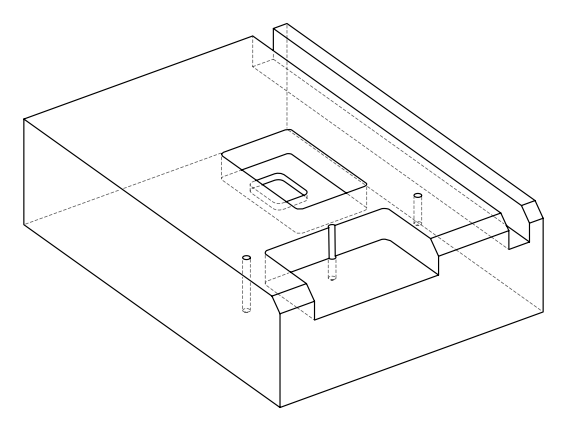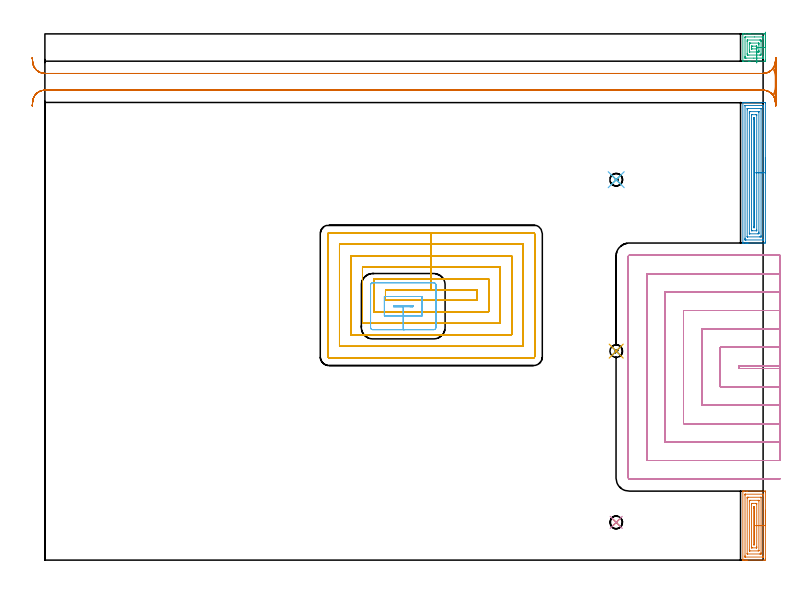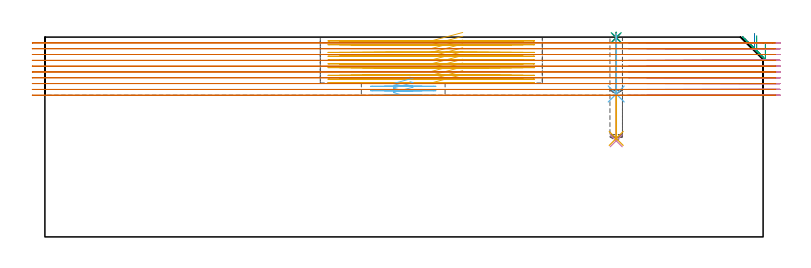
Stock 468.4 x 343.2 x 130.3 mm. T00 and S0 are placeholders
(PLAN: 13 operations, 6 tool changes, 121 min)
(1 SPOT_DRILL | STEP1POCKET | NXT0321_9005460120000 | 0.03 min | 0 mm3)
(2 SPOT_DRILL_1 | STEP1POCKET_1 | NXT0321_9005460120000 | 0.03 min | 0 mm3)
(3 SPOT_DRILL_2 | STEP1POCKET_2 | NXT0321_9005460120000 | 0.03 min | 0 mm3)
(4 DRILL_BLIND_HOLE_INTO_CENTER | STEP1POCKET | UGT0301_199 | 0.28 min | 3448 mm3)
(5 DRILL_BLIND_HOLE_INTO_CENTER_1 | STEP1POCKET_1 | UGT0301_199 | 0.27 min | 3371 mm3)
(6 DRILL_BLIND_HOLE_INTO_CENTER_2 | STEP1POCKET_2 | UGT0301_199 | 0.16 min | 1854 mm3)
(7 AREA_MILL | FG_CHAMFER_SURFACE | UGT0205_001 | 2.36 min | 5632 mm3)
(8 AREA_MILL_1 | FG_CHAMFER_SURFACE_1 | UGT0205_001 | 4.6 min | 11456 mm3)
(9 AREA_MILL_2 | FG_CHAMFER_SURFACE_2 | UGT0205_001 | 1.06 min | 2694 mm3)
(10 MILL_OPEN_POCKET | POCKET_OPEN | NXT0201_012 | Follow Part, ap 4, ae 75% | 46.56 min | 584363 mm3)
(11 MILL_RECTANGULAR_POCKET | POCKET_RECTANGULAR_STRAIGHT | NXT0201_013 | Follow Part, ap 2.5, ae 75% | 42.69 min | 395865 mm3)
(12 MILL_RECTANGULAR_POCKET_1 | POCKET_RECTANGULAR_STRAIGHT_1 | NXT0201_011 | Follow Part, ap 3, ae 75% | 1.85 min | 18206 mm3)
(13 MILL_RECTANGULAR_SLOT | SLOT_RECTANGULAR | NXT0201_012 | Follow Part, ap 4, ae 75% | 21.09 min | 476138 mm3)
(TOOL NXT0321_9005460120000 | NC Spot Drill, 142deg, 12mm, Carbide, Uncoated | D12 PA142 FL30 Z2)
(TOOL UGT0301_199 | Twist Drill 8.2 mm | D8.2 PA118 FL72 Z2)
(TOOL UGT0205_001 | Chamfer Mill 20 x 3 x 45 deg. | D20 FL50 Z2)
(TOOL NXT0201_012 | ENDMILL 16mm [2P460-1600-NA 1630] | D16 FL38 Z6)
(TOOL NXT0201_013 | ENDMILL 10mm | D10 FL30 Z4)
(TOOL NXT0201_011 | ENDMILL 12mm [2P460-1200-NA 1630] | D12 FL38 Z6)
(OP 1 SPOT_DRILL)
G17 G21 G94 G90
T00 M6
G54
G17 G0 G90 X372.6 Y24.6 S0 M3
G43 Z140.3 H0
G94 G81 G98 Z129.947 F250. R133.3
G80
M5
M2
(OP 2 SPOT_DRILL_1)
G17 G21 G94 G90
T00 M6
G54
G17 G0 G90 X372.6 Y136.3 S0 M3
G43 Z140.3 H0
G94 G81 G98 Z129.947 F250. R133.3
G80
M5
M2
(OP 3 SPOT_DRILL_2)
G17 G21 G94 G90
T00 M6
G54
G17 G0 G90 X372.6 Y248.1 S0 M3
G43 Z140.3 H0
G94 G81 G98 Z129.947 F250. R133.3
G80
M5
M2
(OP 4 DRILL_BLIND_HOLE_INTO_CENTER)
G17 G21 G94 G90
T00 M6
G54
G17 G0 G90 X372.6 Y24.6 S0 M3
G43 Z140.3 H0
G94 G81 G98 Z62.7 F250. R132.3
G80
M5
M2
(OP 5 DRILL_BLIND_HOLE_INTO_CENTER_1)
G17 G21 G94 G90
T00 M6
G54
G17 G0 G90 X372.6 Y136.3 S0 M3
G43 Z140.3 H0
G94 G81 G98 Z64.2 F250. R132.3
G80
M5
M2
(OP 6 DRILL_BLIND_HOLE_INTO_CENTER_2)
G17 G21 G94 G90
T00 M6
G54
G17 G0 G90 X372.6 Y248.1 S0 M3
G43 Z140.3 H0
G94 G81 G98 Z93.2 F250. R132.3
G80
M5
M2
(OP 7 AREA_MILL)
G17 G21 G94 G90
T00 M6
G54
G17 G0 G90 X469.9 Y32.5 S1061 M3
G43 Z140.3 H0
Z125.6
G94 G1 Y32.462 Z124.729 F250.
Y32.348 Z123.864
Y32.159 Z123.012
Y31.897 Z122.18
Y31.563 Z121.374
Y31.16 Z120.6
Y30.692 Z119.864
Y30.16 Z119.172
Y29.571 Z118.529
Y28.928 Z117.94
Y28.236 Z117.409
Y27.5 Z116.94
Y26.726 Z116.537
Y25.92 Z116.203
Y25.088 Z115.941
Y24.237 Z115.752
Y23.372 Z115.638
Y22.5 Z115.6
Y0.978
X469.899 Y0.616 Z115.601
X469.896 Y0.258 Z115.602
X469.893 Y0.01 Z115.605
X469.546 Y0.006 Z115.951
X468.943 Y0. Z116.555
X458.178 Z127.317
X457.635 Z127.862
X457.303 Z128.193
X456.76 Z128.735
X456.429 Z129.066
X455.469 Z130.031
X455.334 Z130.158
X455.259 Z130.232
X455.203 Y0.01 Z130.288
X455.2 Y0.169 Z130.3
Y44.831
X455.202 Y44.99 Z130.288
X455.332 Y44.997 Z130.161
X455.469 Y45. Z130.031
X455.765 Z129.735
X456.429 Z129.066
X457.635 Z127.862
X458.178 Z127.317
X469.546 Z115.951
X469.821 Y44.996 Z115.676
X469.892 Y44.99 Z115.605
X469.899 Y44.917 Z115.599
X469.9 Y44.384 Z115.6
Y22.5
X468.486 Z117.014
Y2.593
X468.485 Y2.403 Z117.015
X468.48 Y2.052 Z117.02
X468.479 Y2.016 Z117.021
X468.427 Y2.01 Z117.073
X468.322 Y2.004 Z117.178
X468.191 Y2. Z117.309
X456.822 Y2.001 Z128.678
X456.667 Y2.006 Z128.833
X456.638 Y2.01 Z128.862
X456.621 Y2.019 Z128.879
X456.619 Y2.053 Z128.881
X456.615 Y2.212 Z128.885
X456.614 Y2.403 Z128.886
Y3.106
X456.615 Y42.407 Z128.885
Y42.597
X456.62 Y42.948 Z128.88
X456.621 Y42.984 Z128.879
X456.673 Y42.99 Z128.827
X456.778 Y42.996 Z128.722
X456.909 Y43. Z128.591
X468.278 Y42.999 Z117.222
X468.433 Y42.994 Z117.067
X468.462 Y42.99 Z117.038
X468.479 Y42.981 Z117.021
X468.481 Y42.947 Z117.019
X468.485 Y42.788 Z117.015
Y42.597
X468.486 Y41.894 Z117.014
Y22.5
X467.071 Z118.429
Y4.93
X467.068 Y4.189 Z118.432
X467.066 Y4.043 Z118.434
X467.056 Y4.01 Z118.444
X467.015 Y4.006 Z118.485
X466.922 Y4.003 Z118.578
X466.233 Y4. Z119.267
X458.178 Z127.322
X458.116 Y4.002 Z127.384
X458.067 Y4.006 Z127.433
X458.04 Y4.009 Z127.46
X458.035 Y4.038 Z127.465
X458.031 Y4.189 Z127.469
X458.029 Y4.341 Z127.471
Y40.07
X458.033 Y40.811 Z127.467
X458.034 Y40.957 Z127.466
X458.044 Y40.99 Z127.456
X458.085 Y40.994 Z127.415
X458.178 Y40.997 Z127.322
X458.867 Y41. Z126.633
X466.922 Z118.578
X466.984 Y40.998 Z118.516
X467.033 Y40.995 Z118.467
X467.06 Y40.991 Z118.44
X467.065 Y40.962 Z118.435
X467.069 Y40.811 Z118.431
X467.071 Y40.659 Z118.429
Y22.5
X465.657 Z119.843
X465.656 Y6.375 Z119.844
X465.654 Y6.21 Z119.846
X465.65 Y6.079 Z119.85
X465.645 Y6.01 Z119.855
X465.149 Y6. Z120.351
X459.902 Z125.598
X459.507 Y6.007 Z125.993
X459.459 Y6.01 Z126.041
X459.449 Y6.017 Z126.051
X459.447 Y6.032 Z126.053
X459.444 Y6.087 Z126.056
X459.443 Y6.139 Z126.057
Y6.47
Y38.131
X459.444 Y38.625 Z126.056
X459.446 Y38.79 Z126.054
X459.45 Y38.921 Z126.05
X459.455 Y38.99 Z126.045
X459.951 Y39. Z125.549
X465.198 Z120.302
X465.593 Y38.993 Z119.907
X465.641 Y38.99 Z119.859
X465.651 Y38.983 Z119.849
X465.653 Y38.968 Z119.847
X465.656 Y38.913 Z119.844
X465.657 Y38.861 Z119.843
Y38.53
Y22.5
X464.243 Z121.257
Y8.655
X464.241 Y8.237 Z121.259
X464.238 Y8.029 Z121.262
X464.236 Y8.011 Z121.264
X464.213 Y8.007 Z121.287
X464.157 Y8.003 Z121.343
X464.066 Y8. Z121.434
X461.442 Z124.058
X460.956 Y8.003 Z124.544
X460.905 Y8.005 Z124.595
X460.872 Y8.009 Z124.628
X460.864 Y8.038 Z124.636
X460.861 Y8.223 Z124.639
X460.857 Y8.598 Z124.643
Y36.345
X460.859 Y36.763 Z124.641
X460.862 Y36.971 Z124.638
X460.864 Y36.988 Z124.636
X460.887 Y36.993 Z124.613
X460.943 Y36.997 Z124.557
X461.034 Y37. Z124.466
X461.675 Z123.825
X463.658 Z121.842
X464.144 Y36.997 Z121.356
X464.195 Y36.995 Z121.305
X464.227 Y36.991 Z121.273
X464.236 Y36.962 Z121.264
X464.239 Y36.777 Z121.261
X464.243 Y36.402 Z121.257
Y22.5
X462.829 Z122.671
Y11.05
X462.827 Y10.442 Z122.673
X462.825 Y10.161 Z122.675
X462.822 Y10.063 Z122.678
X462.814 Y10.01 Z122.686
X462.766 Y10.008 Z122.734
X462.55 Y10.003 Z122.95
X462.406 Z123.094
X462.291 Y10.008 Z123.209
X462.279 Y10.01 Z123.221
X462.277 Y10.027 Z123.223
X462.273 Y10.075 Z123.227
X462.272 Y10.157 Z123.228
X462.271 Y33.95 Z123.229
X462.273 Y34.558 Z123.227
X462.275 Y34.839 Z123.225
X462.278 Y34.937 Z123.222
X462.286 Y34.99 Z123.214
X462.334 Y34.992 Z123.166
X462.55 Y34.997 Z122.95
X462.694 Z122.806
X462.808 Y34.992 Z122.692
X462.821 Y34.99 Z122.679
X462.823 Y34.973 Z122.677
X462.826 Y34.925 Z122.674
X462.828 Y34.843 Z122.672
X462.829 Y22.5 Z122.671
Y21.628 Z122.709
Y20.764 Z122.823
Y19.912 Z123.012
Y19.08 Z123.274
Y18.274 Z123.608
Y17.5 Z124.011
Y16.764 Z124.48
Y16.072 Z125.011
Y15.429 Z125.6
Y14.84 Z126.243
Y14.309 Z126.935
Y13.84 Z127.671
Y13.437 Z128.445
Y13.103 Z129.251
Y12.841 Z130.083
Y12.652 Z130.935
Y12.538 Z131.8
Y12.5 Z132.671
G0 Z140.3
M5
M2
(OP 8 AREA_MILL_1)
G17 G21 G94 G90
T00 M6
G54
G17 G0 G90 X469.9 Y262.65 S1061 M3
G43 Z140.3 H0
Z125.6
G94 G1 Y262.612 Z124.728 F250.
Y262.498 Z123.864
Y262.309 Z123.012
Y262.047 Z122.18
Y261.713 Z121.374
Y261.31 Z120.6
Y260.841 Z119.864
Y260.31 Z119.172
Y259.721 Z118.529
Y259.078 Z117.94
Y258.386 Z117.409
Y257.65 Z116.94
Y256.876 Z116.537
Y256.07 Z116.203
Y255.238 Z115.941
Y254.386 Z115.752
Y253.522 Z115.638
Y252.65 Z115.6
X469.899 Y207.347 Z115.601
X469.896 Y206.991
X469.892 Y206.81 Z115.605
X469.546 Y206.805 Z115.95
X469.007 Y206.8 Z116.489
X459.052 Z126.441
X458.38 Z127.117
X458.178 Z127.319
X457.506 Z127.991
X457.303 Z128.193
X456.898 Z128.601
X455.959 Z129.539
X455.554 Z129.944
X455.364 Z130.134
X455.282 Y206.801 Z130.211
X455.259 Y206.802 Z130.233
X455.203 Y206.81 Z130.289
X455.2 Y206.903 Z130.3
Y298.397
X455.203 Y298.49 Z130.289
X455.28 Y298.498 Z130.213
X455.364 Y298.5 Z130.134
X455.96 Z129.539
X456.897 Z128.602
X457.303 Z128.193
X457.506 Z127.991
X458.178 Z127.319
X458.38 Z127.117
X459.052 Z126.441
X469.008 Z116.489
X469.546 Y298.495 Z115.95
X469.892 Y298.49 Z115.605
X469.896 Y298.308 Z115.602
X469.899 Y297.953 Z115.601
X469.9 Y252.65 Z115.6
X468.486 Z117.014
X468.485 Y209.124 Z117.015
X468.484 Y208.949 Z117.016
X468.482 Y208.862 Z117.018
X468.479 Y208.821 Z117.021
X468.473 Y208.81 Z117.027
X468.434 Y208.808 Z117.066
X468.115 Y208.801 Z117.385
X457.303 Z128.197
X456.743 Y208.804 Z128.757
X456.655 Y208.81 Z128.845
X456.621 Y208.825 Z128.879
X456.618 Y208.931 Z128.882
X456.616 Y209.124 Z128.884
X456.614 Y209.823 Z128.886
Y210.012
X456.615 Y296.176 Z128.885
X456.616 Y296.351 Z128.884
X456.618 Y296.438 Z128.882
X456.621 Y296.478 Z128.879
X456.627 Y296.49 Z128.873
X456.666 Y296.492 Z128.834
X456.985 Y296.499 Z128.515
X467.797 Z117.703
X468.357 Y296.496 Z117.143
X468.445 Y296.49 Z117.055
X468.479 Y296.475 Z117.021
X468.482 Y296.369 Z117.018
X468.484 Y296.176 Z117.016
X468.486 Y295.477 Z117.014
Y295.288
Y252.65
X467.072 Z118.428
X467.071 Y211.637 Z118.429
X467.069 Y210.9 Z118.431
X467.067 Y210.826 Z118.433
X467.065 Y210.814 Z118.435
X467.053 Y210.809 Z118.447
X467.019 Y210.802 Z118.481
X466.922 Y210.801 Z118.578
X466.147 Y210.8 Z119.353
X458.275 Y210.801 Z127.225
X458.178 Y210.804 Z127.322
X458.08 Y210.81 Z127.42
X458.035 Y210.818 Z127.465
X458.032 Y210.851 Z127.468
X458.031 Y210.9 Z127.469
X458.029 Y211.051 Z127.471
Y293.663
X458.031 Y294.4 Z127.469
X458.033 Y294.474 Z127.467
X458.035 Y294.486 Z127.465
X458.047 Y294.491 Z127.453
X458.081 Y294.498 Z127.419
X458.178 Y294.499 Z127.322
X458.953 Y294.5 Z126.547
X466.825 Y294.499 Z118.675
X466.922 Y294.496 Z118.578
X467.021 Y294.49 Z118.479
X467.065 Y294.482 Z118.435
X467.068 Y294.449 Z118.432
X467.069 Y294.4 Z118.431
X467.071 Y294.249 Z118.429
X467.072 Y252.65 Z118.428
X465.657 Z119.843
Y213.962
X465.656 Y213.565 Z119.844
X465.653 Y213.078 Z119.847
X465.65 Y212.911 Z119.85
X465.638 Y212.81 Z119.862
X465.052 Y212.8 Z120.448
X459.805 Z125.695
X459.543 Y212.804 Z125.957
X459.478 Y212.807 Z126.022
X459.451 Y212.81 Z126.049
X459.449 Y212.828 Z126.051
X459.446 Y212.887 Z126.054
X459.443 Y213.168 Z126.057
Y291.338
X459.444 Y291.735 Z126.056
X459.447 Y292.222 Z126.053
X459.45 Y292.389 Z126.05
X459.462 Y292.49 Z126.038
X460.048 Y292.5 Z125.452
X465.295 Z120.205
X465.557 Y292.496 Z119.943
X465.622 Y292.493 Z119.878
X465.649 Y292.49 Z119.851
X465.651 Y292.472 Z119.849
X465.654 Y292.413 Z119.846
X465.657 Y292.132 Z119.843
Y252.65
X464.243 Z121.257
Y215.342
X464.239 Y214.926 Z121.261
X464.236 Y214.825 Z121.264
X464.232 Y214.81 Z121.268
X464.2 Y214.806 Z121.3
X464.136 Y214.802 Z121.364
X463.958 Y214.8 Z121.542
X461.334 Z124.166
X460.974 Y214.803 Z124.526
X460.901 Y214.806 Z124.599
X460.871 Y214.809 Z124.629
X460.864 Y214.837 Z124.636
X460.861 Y214.925 Z124.639
X460.857 Y215.285 Z124.643
Y215.342
Y289.958
X460.861 Y290.374 Z124.639
X460.864 Y290.475 Z124.636
X460.868 Y290.49 Z124.632
X460.9 Y290.494 Z124.6
X460.964 Y290.498 Z124.536
X461.142 Y290.5 Z124.358
X463.766 Z121.734
X464.126 Y290.497 Z121.374
X464.199 Y290.494 Z121.301
X464.229 Y290.491 Z121.271
X464.236 Y290.463 Z121.264
X464.239 Y290.375 Z121.261
X464.243 Y290.015 Z121.257
Y289.958
Y252.65
X462.829 Z122.671
Y217.724
X462.826 Y217.118 Z122.674
X462.823 Y216.841 Z122.677
X462.818 Y216.81 Z122.682
X462.785 Y216.806 Z122.715
X462.707 Y216.802 Z122.793
X462.55 Y216.8 Z122.95
X462.446 Z123.054
X462.362 Y216.802 Z123.138
X462.307 Y216.806 Z123.193
X462.28 Y216.81 Z123.22
X462.278 Y216.836 Z123.222
X462.273 Y217.118 Z123.227
X462.271 Y217.401 Z123.229
Y287.576
X462.274 Y288.182 Z123.226
X462.277 Y288.458 Z123.223
X462.282 Y288.49 Z123.218
X462.315 Y288.494 Z123.185
X462.393 Y288.498 Z123.107
X462.55 Y288.5 Z122.95
X462.654 Z122.846
X462.738 Y288.498 Z122.762
X462.793 Y288.494 Z122.707
X462.82 Y288.49 Z122.68
X462.822 Y288.464 Z122.678
X462.827 Y288.182 Z122.673
X462.829 Y287.899 Z122.671
Y252.65
Y251.778 Z122.709
Y250.913 Z122.823
Y250.062 Z123.012
Y249.23 Z123.274
Y248.424 Z123.608
Y247.65 Z124.011
Y246.914 Z124.48
Y246.222 Z125.011
Y245.579 Z125.6
Y244.99 Z126.243
Y244.458 Z126.935
Y243.99 Z127.671
Y243.587 Z128.445
Y243.253 Z129.251
Y242.991 Z130.083
Y242.802 Z130.935
Y242.688 Z131.8
Y242.65 Z132.671
G0 Z140.3
M5
M2
(OP 9 AREA_MILL_2)
G17 G21 G94 G90
T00 M6
G54
G17 G0 G90 X469.9 Y344.3 S1061 M3
G43 Z140.3 H0
Z125.6
G94 G1 Y344.262 Z124.729 F250.
Y344.148 Z123.864
Y343.959 Z123.012
Y343.697 Z122.18
Y343.363 Z121.374
Y342.96 Z120.6
Y342.491 Z119.864
Y341.96 Z119.172
Y341.371 Z118.529
Y340.728 Z117.94
Y340.036 Z117.409
Y339.3 Z116.94
Y338.526 Z116.537
Y337.72 Z116.203
Y336.888 Z115.941
Y336.036 Z115.752
Y335.172 Z115.638
Y334.3 Z115.6
Y326.422
X469.899 Y325.896 Z115.601
X469.895 Y325.543 Z115.602
X469.891 Y325.41 Z115.605
X469.546 Y325.405 Z115.95
X469.056 Y325.4 Z116.44
X459.927 Z125.567
X459.158 Z126.34
X459.052 Z126.446
X455.285 Z130.213
X455.261 Y325.401 Z130.236
X455.204 Y325.41 Z130.291
X455.2 Y325.454 Z130.3
Y343.146
X455.204 Y343.19 Z130.291
X455.261 Y343.199 Z130.236
X457.091 Y343.2 Z128.408
X459.158 Z126.34
X459.927 Z125.567
X469.056 Y343.199 Z116.44
X469.546 Y343.195 Z115.95
X469.891 Y343.19 Z115.605
X469.897 Y342.704 Z115.603
X469.9 Y342.346 Z115.6
Y334.3
X468.486 Z117.014
Y328.55
X468.485 Y327.854 Z117.015
X468.484 Y327.665 Z117.016
X468.481 Y327.491 Z117.019
X468.479 Y327.414 Z117.021
X468.321 Y327.408 Z117.179
X468.058 Y327.401 Z117.442
X462.375 Y327.4 Z123.125
X457.303 Z128.197
X456.688 Y327.402 Z128.812
X456.64 Y327.408 Z128.86
X456.621 Y327.411 Z128.879
X456.618 Y327.473 Z128.882
X456.616 Y327.665 Z128.884
X456.614 Y328.362 Z128.886
Y328.55
X456.615 Y340.746 Z128.885
X456.616 Y340.935 Z128.884
X456.619 Y341.109 Z128.881
X456.621 Y341.186 Z128.879
X456.779 Y341.192 Z128.721
X457.042 Y341.198 Z128.458
X462.725 Y341.2 Z122.775
X467.797 Z117.703
X468.412 Y341.198 Z117.088
X468.46 Y341.192 Z117.04
X468.479 Y341.189 Z117.021
X468.482 Y341.127 Z117.018
X468.484 Y340.935 Z117.016
X468.486 Y340.238 Z117.014
Y340.05
Y334.3
X467.072 Z118.428
X467.07 Y330.169 Z118.43
X467.064 Y329.434 Z118.436
X466.951 Y329.405 Z118.549
X466.922 Y329.403 Z118.578
X466.082 Y329.4 Z119.418
X459.086 Z126.414
X458.209 Y329.402 Z127.291
X458.178 Y329.407 Z127.322
X458.036 Y329.434 Z127.464
X458.033 Y329.581 Z127.467
X458.029 Y330.319 Z127.471
Y330.47
Y338.281
X458.03 Y338.431 Z127.47
X458.036 Y339.165 Z127.464
X458.046 Y339.19 Z127.454
X458.11 Y339.197 Z127.39
X458.144 Y339.199 Z127.356
X466.014 Y339.2 Z119.486
X466.891 Y339.197 Z118.609
X466.922 Y339.193 Z118.578
X467.064 Y339.165 Z118.436
X467.067 Y339.019 Z118.433
X467.071 Y338.281 Z118.429
Y338.13
X467.072 Y334.3 Z118.428
X465.657 Z119.843
Y332.484
Y332.088
X465.655 Y331.601 Z119.845
X465.652 Y331.437 Z119.848
X465.651 Y331.415 Z119.849
X465.64 Y331.41 Z119.86
X465.599 Y331.405 Z119.901
X465.514 Y331.402 Z119.986
X465.173 Y331.4 Z120.327
X464.979 Z120.521
X459.731 Y331.401 Z125.769
X459.546 Y331.406 Z125.954
X459.458 Y331.41 Z126.042
X459.45 Y331.455 Z126.05
X459.446 Y331.69 Z126.054
X459.444 Y332.088 Z126.056
X459.443 Y332.578 Z126.057
Y336.512
X459.445 Y336.999 Z126.055
X459.448 Y337.163 Z126.052
X459.449 Y337.185 Z126.051
X459.46 Y337.19 Z126.04
X459.501 Y337.195 Z125.999
X459.586 Y337.198 Z125.914
X459.927 Y337.2 Z125.573
X460.121 Z125.379
X465.369 Y337.199 Z120.131
X465.554 Y337.194 Z119.946
X465.642 Y337.19 Z119.858
X465.65 Y337.145 Z119.85
X465.654 Y336.91 Z119.846
X465.656 Y336.512 Z119.844
X465.657 Y336.022 Z119.843
Y334.3
X464.243 Z121.257
Y333.914
Y333.858
X464.238 Y333.444 Z121.262
X464.237 Y333.423 Z121.263
X464.226 Y333.41 Z121.274
X464.148 Y333.405 Z121.352
X464.028 Y333.402 Z121.472
X463.877 Y333.4 Z121.623
X461.253 Z124.247
X460.974 Y333.401 Z124.526
X460.93 Y333.404 Z124.57
X460.884 Y333.41 Z124.616
X460.864 Y333.42 Z124.636
X460.862 Y333.457 Z124.638
X460.857 Y333.801 Z124.643
Y334.742
X460.862 Y335.156 Z124.638
X460.863 Y335.177 Z124.637
X460.874 Y335.19 Z124.626
X460.952 Y335.195 Z124.548
X461.072 Y335.198 Z124.428
X461.223 Y335.2 Z124.277
X461.676 Z123.824
X463.847 Z121.653
X464.126 Y335.198 Z121.374
X464.17 Y335.196 Z121.33
X464.216 Y335.19 Z121.284
X464.236 Y335.18 Z121.264
X464.238 Y335.143 Z121.262
X464.243 Y334.799 Z121.257
Y334.742
Y334.3
Y333.428 Z121.295
Y332.563 Z121.409
Y331.712 Z121.598
Y330.88 Z121.86
Y330.074 Z122.194
Y329.3 Z122.596
Y328.564 Z123.065
Y327.872 Z123.596
Y327.229 Z124.186
Y326.639 Z124.829
Y326.108 Z125.521
Y325.639 Z126.257
X464.244 Y325.236 Z127.03
Y324.903 Z127.836
Y324.64 Z128.668
Y324.451 Z129.52
Y324.337 Z130.385
Y324.299 Z131.256
G0 Z140.3
M5
M2
(OP 10 MILL_OPEN_POCKET)
G17 G21 G94 G90
T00 M6
G54
G17 G0 G90 X479.4 Y126.811 S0 M3
G43 Z140.3 H1
Z126.51
G94 G1 X476.4 Y126.8 F250.
X476.145 F500.
X452.5
Y125.
X476.146
X476.4
X479.4 Y124.989 F250.
Y138.813
X476.4 Y138.801
X476.145 Y138.8 F500.
X440.5
Y113.
X476.146
X476.4 Y112.999
X479.4 Y112.987 F250.
Y150.817
X476.4 Y150.801
X476.145 Y150.8 F500.
X428.5
Y101.
X476.146
X476.4 Y100.999
X479.4 Y100.983 F250.
Y162.822
X476.4 Y162.801
X476.145 Y162.8 F500.
X416.5
Y89.
X476.146
X476.4 Y88.999
X479.4 Y88.978 F250.
Y174.833
X476.4 Y174.801
G2 X476.145 Y174.8 R24. F500.
G1 X404.5
Y77.
X476.146
G2 X476.4 Y76.999 R24.
G1 X479.4 Y76.967 F250.
X479.399 Y186.866
X476.4 Y186.803
G2 X476.145 Y186.8 R12. F500.
G1 X392.5
Y65.
X476.146
G2 X476.4 Y64.997 R12.
G1 X479.399 Y64.934 F250.
X479.145 Y198.8
X476.145
X381.1 F500.
G3 X380.5 Y198.2 R0.6
G1 Y53.6
G3 X381.1 Y53. R0.6
G1 X476.146
X479.146 F250.
G0 X479.4 Y126.801 Z122.72
G1 X476.4 Y126.8
X452.5 F500.
Y125.
X476.4
X479.4 Y124.999 F250.
Y138.801
X476.4 Y138.8
X440.5 F500.
Y113.
X476.4
X479.4 Y112.999 F250.
Y150.801
X476.4 Y150.8
X428.5 F500.
Y101.
X476.4
X479.4 Y100.999 F250.
Y162.801
X476.4 Y162.8
X416.5 F500.
Y89.
X476.4
X479.4 Y88.999 F250.
Y174.802
X476.4 Y174.8
X404.5 F500.
Y77.
X476.4
X479.4 Y76.998 F250.
Y186.804
X476.4 Y186.8
X392.5 F500.
Y65.
X476.4
X479.4 Y64.996 F250.
X479.383 Y198.8
X476.383
X381.1 F500.
G3 X380.5 Y198.2 R0.6
G1 Y53.6
G3 X381.1 Y53. R0.6
G1 X476.384
X479.384 F250.
G0 X479.4 Y126.8 Z118.93
G1 X476.4
X452.5 F500.
Y125.
X476.4
X479.4 F250.
Y138.8
X476.4
X440.5 F500.
Y113.
X476.4
X479.4 F250.
Y150.8
X476.4
X428.5 F500.
Y101.
X476.4
X479.4 F250.
Y162.8
X476.4
X416.5 F500.
Y89.
X476.4
X479.4 F250.
Y174.8
X476.4
X404.5 F500.
Y77.
X476.4
X479.4 F250.
Y186.8
X476.4
X392.5 F500.
Y65.
X476.4
X479.4 F250.
Y198.8
X476.4
X381.1 F500.
G3 X380.5 Y198.2 R0.6
G1 Y53.6
G3 X381.1 Y53. R0.6
G1 X476.4
X479.4 F250.
G0 Y126.8 Z115.14
G1 X476.4
X452.5 F500.
Y125.
X476.4
X479.4 F250.
Y138.8
X476.4
X440.5 F500.
Y113.
X476.4
X479.4 F250.
Y150.8
X476.4
X428.5 F500.
Y101.
X476.4
X479.4 F250.
Y162.8
X476.4
X416.5 F500.
Y89.
X476.4
X479.4 F250.
Y174.8
X476.4
X404.5 F500.
Y77.
X476.4
X479.4 F250.
Y186.8
X476.4
X392.5 F500.
Y65.
X476.4
X479.4 F250.
Y198.8
X476.4
X381.1 F500.
G3 X380.5 Y198.2 R0.6
G1 Y53.6
G3 X381.1 Y53. R0.6
G1 X476.4
X479.4 F250.
G0 Y126.8 Z111.35
G1 X476.4
X452.5 F500.
Y125.
X476.4
X479.4 F250.
Y138.8
X476.4
X440.5 F500.
Y113.
X476.4
X479.4 F250.
Y150.8
X476.4
X428.5 F500.
Y101.
X476.4
X479.4 F250.
Y162.8
X476.4
X416.5 F500.
Y89.
X476.4
X479.4 F250.
Y174.8
X476.4
X404.5 F500.
Y77.
X476.4
X479.4 F250.
Y186.8
X476.4
X392.5 F500.
Y65.
X476.4
X479.4 F250.
Y198.8
X476.4
X381.1 F500.
G3 X380.5 Y198.2 R0.6
G1 Y53.6
G3 X381.1 Y53. R0.6
G1 X476.4
X479.4 F250.
G0 Y126.8 Z107.56
G1 X476.4
X452.5 F500.
Y125.
X476.4
X479.4 F250.
Y138.8
X476.4
X440.5 F500.
Y113.
X476.4
X479.4 F250.
Y150.8
X476.4
X428.5 F500.
Y101.
X476.4
X479.4 F250.
Y162.8
X476.4
X416.5 F500.
Y89.
X476.4
X479.4 F250.
Y174.8
X476.4
X404.5 F500.
Y77.
X476.4
X479.4 F250.
Y186.8
X476.4
X392.5 F500.
Y65.
X476.4
X479.4 F250.
Y198.8
X476.4
X381.1 F500.
G3 X380.5 Y198.2 R0.6
G1 Y53.6
G3 X381.1 Y53. R0.6
G1 X476.4
X479.4 F250.
G0 Y126.8 Z103.77
G1 X476.4
X452.5 F500.
Y125.
X476.4
X479.4 F250.
Y138.8
X476.4
X440.5 F500.
Y113.
X476.4
X479.4 F250.
Y150.8
X476.4
X428.5 F500.
Y101.
X476.4
X479.4 F250.
Y162.8
X476.4
X416.5 F500.
Y89.
X476.4
X479.4 F250.
Y174.8
X476.4
X404.5 F500.
Y77.
X476.4
X479.4 F250.
Y186.8
X476.4
X392.5 F500.
Y65.
X476.4
X479.4 F250.
Y198.8
X476.4
X381.1 F500.
G3 X380.5 Y198.2 R0.6
G1 Y53.6
G3 X381.1 Y53. R0.6
G1 X476.4
X479.4 F250.
G0 Y126.8 Z99.98
G1 X476.4
X452.5 F500.
Y125.
X476.4
X479.4 F250.
Y138.8
X476.4
X440.5 F500.
Y113.
X476.4
X479.4 F250.
Y150.8
X476.4
X428.5 F500.
Y101.
X476.4
X479.4 F250.
Y162.8
X476.4
X416.5 F500.
Y89.
X476.4
X479.4 F250.
Y174.8
X476.4
X404.5 F500.
Y77.
X476.4
X479.4 F250.
Y186.8
X476.4
X392.5 F500.
Y65.
X476.4
X479.4 F250.
Y198.8
X476.4
X381.1 F500.
G3 X380.5 Y198.2 R0.6
G1 Y53.6
G3 X381.1 Y53. R0.6
G1 X476.4
X479.4 F250.
G0 Y126.8 Z96.19
G1 X476.4
X452.5 F500.
Y125.
X476.4
X479.4 F250.
Y138.8
X476.4
X440.5 F500.
Y113.
X476.4
X479.4 F250.
Y150.8
X476.4
X428.5 F500.
Y101.
X476.4
X479.4 F250.
Y162.8
X476.4
X416.5 F500.
Y89.
X476.4
X479.4 F250.
Y174.8
X476.4
X404.5 F500.
Y77.
X476.4
X479.4 F250.
Y186.8
X476.4
X392.5 F500.
Y65.
X476.4
X479.4 F250.
Y198.8
X476.4
X381.1 F500.
G3 X380.5 Y198.2 R0.6
G1 Y53.6
G3 X381.1 Y53. R0.6
G1 X476.4
X479.4 F250.
G0 Y126.8 Z92.4
G1 X476.4
X452.5 F500.
Y125.
X476.4
X479.4 F250.
Y138.8
X476.4
X440.5 F500.
Y113.
X476.4
X479.4 F250.
Y150.8
X476.4
X428.5 F500.
Y101.
X476.4
X479.4 F250.
Y162.8
X476.4
X416.5 F500.
Y89.
X476.4
X479.4 F250.
Y174.8
X476.4
X404.5 F500.
Y77.
X476.4
X479.4 F250.
Y186.8
X476.4
X392.5 F500.
Y65.
X476.4
X479.4 F250.
Y198.8
X476.4
X381.1 F500.
G3 X380.5 Y198.2 R0.6
G1 Y53.6
G3 X381.1 Y53. R0.6
G1 X476.4
X479.4 F250.
G0 Z140.3
M5
M2
(OP 11 MILL_RECTANGULAR_POCKET)
G17 G21 G94 G90
T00 M6
G54
G17 G0 G90 X272.498 Y176. S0 M3
G43 Z140.3 H0
Z133.309
G94 G1 X252. Z127.817 F250.
X222.1 F500.
Y169.4
X281.9
Y176.
X252.
Y183.5
X214.6
Y161.9
X289.4
Y183.5
X252.
Y191.
X207.1
Y154.4
X296.9
Y191.
X252.
Y198.5
X199.6
Y146.9
X304.4
Y198.5
X252.
Y206.
X192.1
Y139.4
X311.9
Y206.
X252.
Y213.5
X185.3
G3 X184.6 Y212.8 R0.7
G1 Y132.6
G3 X185.3 Y131.9 R0.7
G1 X318.7
G3 X319.4 Y132.6 R0.7
G1 Y212.8
G3 X318.7 Y213.5 R0.7
G1 X252.
X251.
G0 X272.498 Y176. Z130.817
G1 X252. Z125.324 F250.
X222.1 F500.
Y169.4
X281.9
Y176.
X252.
Y183.5
X214.6
Y161.9
X289.4
Y183.5
X252.
Y191.
X207.1
Y154.4
X296.9
Y191.
X252.
Y198.5
X199.6
Y146.9
X304.4
Y198.5
X252.
Y206.
X192.1
Y139.4
X311.9
Y206.
X252.
Y213.5
X185.3
G3 X184.6 Y212.8 R0.7
G1 Y132.6
G3 X185.3 Y131.9 R0.7
G1 X318.7
G3 X319.4 Y132.6 R0.7
G1 Y212.8
G3 X318.7 Y213.5 R0.7
G1 X252.
X251.
G0 X272.498 Y176. Z128.324
G1 X252. Z122.832 F250.
X222.1 F500.
Y169.4
X281.9
Y176.
X252.
Y183.5
X214.6
Y161.9
X289.4
Y183.5
X252.
Y191.
X207.1
Y154.4
X296.9
Y191.
X252.
Y198.5
X199.6
Y146.9
X304.4
Y198.5
X252.
Y206.
X192.1
Y139.4
X311.9
Y206.
X252.
Y213.5
X185.3
G3 X184.6 Y212.8 R0.7
G1 Y132.6
G3 X185.3 Y131.9 R0.7
G1 X318.7
G3 X319.4 Y132.6 R0.7
G1 Y212.8
G3 X318.7 Y213.5 R0.7
G1 X252.
X251.
G0 X272.498 Y176. Z125.832
G1 X252. Z120.339 F250.
X222.1 F500.
Y169.4
X281.9
Y176.
X252.
Y183.5
X214.6
Y161.9
X289.4
Y183.5
X252.
Y191.
X207.1
Y154.4
X296.9
Y191.
X252.
Y198.5
X199.6
Y146.9
X304.4
Y198.5
X252.
Y206.
X192.1
Y139.4
X311.9
Y206.
X252.
Y213.5
X185.3
G3 X184.6 Y212.8 R0.7
G1 Y132.6
G3 X185.3 Y131.9 R0.7
G1 X318.7
G3 X319.4 Y132.6 R0.7
G1 Y212.8
G3 X318.7 Y213.5 R0.7
G1 X252.
X251.
G0 X272.498 Y176. Z123.339
G1 X252. Z117.847 F250.
X222.1 F500.
Y169.4
X281.9
Y176.
X252.
Y183.5
X214.6
Y161.9
X289.4
Y183.5
X252.
Y191.
X207.1
Y154.4
X296.9
Y191.
X252.
Y198.5
X199.6
Y146.9
X304.4
Y198.5
X252.
Y206.
X192.1
Y139.4
X311.9
Y206.
X252.
Y213.5
X185.3
G3 X184.6 Y212.8 R0.7
G1 Y132.6
G3 X185.3 Y131.9 R0.7
G1 X318.7
G3 X319.4 Y132.6 R0.7
G1 Y212.8
G3 X318.7 Y213.5 R0.7
G1 X252.
X251.
G0 X272.498 Y176. Z120.847
G1 X252. Z115.355 F250.
X222.1 F500.
Y169.4
X281.9
Y176.
X252.
Y183.5
X214.6
Y161.9
X289.4
Y183.5
X252.
Y191.
X207.1
Y154.4
X296.9
Y191.
X252.
Y198.5
X199.6
Y146.9
X304.4
Y198.5
X252.
Y206.
X192.1
Y139.4
X311.9
Y206.
X252.
Y213.5
X185.3
G3 X184.6 Y212.8 R0.7
G1 Y132.6
G3 X185.3 Y131.9 R0.7
G1 X318.7
G3 X319.4 Y132.6 R0.7
G1 Y212.8
G3 X318.7 Y213.5 R0.7
G1 X252.
X251.
G0 X272.498 Y176. Z118.355
G1 X252. Z112.862 F250.
X222.1 F500.
Y169.4
X281.9
Y176.
X252.
Y183.5
X214.6
Y161.9
X289.4
Y183.5
X252.
Y191.
X207.1
Y154.4
X296.9
Y191.
X252.
Y198.5
X199.6
Y146.9
X304.4
Y198.5
X252.
Y206.
X192.1
Y139.4
X311.9
Y206.
X252.
Y213.5
X185.3
G3 X184.6 Y212.8 R0.7
G1 Y132.6
G3 X185.3 Y131.9 R0.7
G1 X318.7
G3 X319.4 Y132.6 R0.7
G1 Y212.8
G3 X318.7 Y213.5 R0.7
G1 X252.
X251.
G0 X272.498 Y176. Z115.862
G1 X252. Z110.37 F250.
X222.1 F500.
Y169.4
X281.9
Y176.
X252.
Y183.5
X214.6
Y161.9
X289.4
Y183.5
X252.
Y191.
X207.1
Y154.4
X296.9
Y191.
X252.
Y198.5
X199.6
Y146.9
X304.4
Y198.5
X252.
Y206.
X192.1
Y139.4
X311.9
Y206.
X252.
Y213.5
X185.3
G3 X184.6 Y212.8 R0.7
G1 Y132.6
G3 X185.3 Y131.9 R0.7
G1 X318.7
G3 X319.4 Y132.6 R0.7
G1 Y212.8
G3 X318.7 Y213.5 R0.7
G1 X252.
X251.
G0 X272.498 Y176. Z113.37
G1 X252. Z107.877 F250.
X222.1 F500.
Y169.4
X281.9
Y176.
X252.
Y183.5
X214.6
Y161.9
X289.4
Y183.5
X252.
Y191.
X207.1
Y154.4
X296.9
Y191.
X252.
Y198.5
X199.6
Y146.9
X304.4
Y198.5
X252.
Y206.
X192.1
Y139.4
X311.9
Y206.
X252.
Y213.5
X185.3
G3 X184.6 Y212.8 R0.7
G1 Y132.6
G3 X185.3 Y131.9 R0.7
G1 X318.7
G3 X319.4 Y132.6 R0.7
G1 Y212.8
G3 X318.7 Y213.5 R0.7
G1 X252.
X251.
G0 X272.498 Y176. Z110.877
G1 X252. Z105.385 F250.
X222.1 F500.
Y169.4
X281.9
Y176.
X252.
Y183.5
X214.6
Y161.9
X289.4
Y183.5
X252.
Y191.
X207.1
Y154.4
X296.9
Y191.
X252.
Y198.5
X199.6
Y146.9
X304.4
Y198.5
X252.
Y206.
X192.1
Y139.4
X311.9
Y206.
X252.
Y213.5
X185.3
G3 X184.6 Y212.8 R0.7
G1 Y132.6
G3 X185.3 Y131.9 R0.7
G1 X318.7
G3 X319.4 Y132.6 R0.7
G1 Y212.8
G3 X318.7 Y213.5 R0.7
G1 X252.
X251.
G0 X272.498 Y176. Z108.385
G1 X252. Z102.892 F250.
X222.1 F500.
Y169.4
X281.9
Y176.
X252.
Y183.5
X214.6
Y161.9
X289.4
Y183.5
X252.
Y191.
X207.1
Y154.4
X296.9
Y191.
X252.
Y198.5
X199.6
Y146.9
X304.4
Y198.5
X252.
Y206.
X192.1
Y139.4
X311.9
Y206.
X252.
Y213.5
X185.3
G3 X184.6 Y212.8 R0.7
G1 Y132.6
G3 X185.3 Y131.9 R0.7
G1 X318.7
G3 X319.4 Y132.6 R0.7
G1 Y212.8
G3 X318.7 Y213.5 R0.7
G1 X252.
X251.
G0 X272.498 Y176. Z105.892
G1 X252. Z100.4 F250.
X222.1 F500.
Y169.4
X281.9
Y176.
X252.
Y183.5
X214.6
Y161.9
X289.4
Y183.5
X252.
Y191.
X207.1
Y154.4
X296.9
Y191.
X252.
Y198.5
X199.6
Y146.9
X304.4
Y198.5
X252.
Y206.
X192.1
Y139.4
X311.9
Y206.
X252.
Y213.5
X185.3
G3 X184.6 Y212.8 R0.7
G1 Y132.6
G3 X185.3 Y131.9 R0.7
G1 X318.7
G3 X319.4 Y132.6 R0.7
G1 Y212.8
G3 X318.7 Y213.5 R0.7
G1 X252.
X251.
G0 Z140.3
M5
M2
(OP 12 MILL_RECTANGULAR_POCKET_1)
G17 G21 G94 G90
T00 M6
G54
G17 G0 G90 X238.021 Y165.3 S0 M3
G43 Z140.3 H1
Z104.148
G94 G1 X240. Z103.618 F250.
Y165.9 Z103.457
X227.4 Z100.081
Y165.3 Z99.92
X233.7 Z98.232
X240. F500.
Y165.9
X227.4
Y165.3
X233.7
Y159.3
X246.
Y171.9
X221.4
Y159.3
X233.7
Y150.3
X253.6
G3 X255. Y151.7 R1.4
G1 Y179.5
G3 X253.6 Y180.9 R1.4
G1 X213.8
G3 X212.4 Y179.5 R1.4
G1 Y151.7
G3 X213.8 Y150.3 R1.4
G1 X233.7
X234.7
G0 X238.021 Y165.3 Z101.232
G1 X240. Z100.702 F250.
Y165.9 Z100.541
X227.4 Z97.165
Y165.3 Z97.004
X233.7 Z95.316
X240. F500.
Y165.9
X227.4
Y165.3
X233.7
Y159.3
X246.
Y171.9
X221.4
Y159.3
X233.7
Y150.3
X253.6
G3 X255. Y151.7 R1.4
G1 Y179.5
G3 X253.6 Y180.9 R1.4
G1 X213.8
G3 X212.4 Y179.5 R1.4
G1 Y151.7
G3 X213.8 Y150.3 R1.4
G1 X233.7
X234.7
G0 X238.021 Y165.3 Z98.316
G1 X240. Z97.786 F250.
Y165.9 Z97.625
X227.4 Z94.249
Y165.3 Z94.088
X233.7 Z92.4
X240. F500.
Y165.9
X227.4
Y165.3
X233.7
Y159.3
X246.
Y171.9
X221.4
Y159.3
X233.7
Y150.3
X253.6
G3 X255. Y151.7 R1.4
G1 Y179.5
G3 X253.6 Y180.9 R1.4
G1 X213.8
G3 X212.4 Y179.5 R1.4
G1 Y151.7
G3 X213.8 Y150.3 R1.4
G1 X233.7
X234.7
G0 Z140.3
M5
M2
(OP 13 MILL_RECTANGULAR_SLOT)
G17 G21 G94 G90
T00 M6
G54
G17 G0 G90 X-8.23 Y296.203 S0 M3
G43 Z140.3 H1
Z126.51
G94 G1 X-7.97 Y299.192 F250.
G2 X0. Y306.5 R8. F500.
G1 X468.4
G2 X474.645 Y303.5 R8.
G3 X476.4 Y308.505 R8.
G1 Y315.4
G3 X474.645 Y320.4 R8.
G2 X468.4 Y317.4 R8.
G1 X0.
G2 X-7.97 Y324.708 R8.
G1 X-8.23 Y327.697 F250.
G0 Y296.203 Z122.72
G1 X-7.97 Y299.192
G2 X0. Y306.5 R8. F500.
G1 X468.4
G2 X475.174 Y302.757 R8.
G3 X476.4 Y307.013 R8.
G1 Y316.887
G3 X475.174 Y321.144 R8.
G2 X468.4 Y317.4 R8.
G1 X0.
G2 X-7.97 Y324.708 R8.
G1 X-8.23 Y327.697 F250.
G0 Y296.203 Z118.93
G1 X-7.97 Y299.192
G2 X0. Y306.5 R8. F500.
G1 X468.4
G2 X476.04 Y300.874 R8.
G1 X476.068 Y300.866
G3 X476.4 Y303.146 R8.
G1 Y320.786
G3 X476.073 Y323.049 R8.
G1 X476.044 Y323.041
G2 X468.4 Y317.4 R8.
G1 X0.
G2 X-7.97 Y324.708 R8.
G1 X-8.23 Y327.697 F250.
G0 Y296.203 Z115.14
G1 X-7.97 Y299.192
G2 X0. Y306.5 R8. F500.
G1 X468.4
G2 X476.37 Y299.192 R8.
G1 X476.63 Y296.203 F250.
Y327.697
X476.37 Y324.708
G2 X468.4 Y317.4 R8. F500.
G1 X0.
G2 X-7.97 Y324.708 R8.
G1 X-8.23 Y327.697 F250.
G0 Y296.203 Z111.35
G1 X-7.97 Y299.192
G2 X0. Y306.5 R8. F500.
G1 X468.4
G2 X476.37 Y299.192 R8.
G1 X476.63 Y296.203 F250.
Y327.697
X476.37 Y324.708
G2 X468.4 Y317.4 R8. F500.
G1 X0.
G2 X-7.97 Y324.708 R8.
G1 X-8.23 Y327.697 F250.
G0 Y296.203 Z107.56
G1 X-7.97 Y299.192
G2 X0. Y306.5 R8. F500.
G1 X468.4
G2 X476.37 Y299.192 R8.
G1 X476.63 Y296.203 F250.
Y327.697
X476.37 Y324.708
G2 X468.4 Y317.4 R8. F500.
G1 X0.
G2 X-7.97 Y324.708 R8.
G1 X-8.23 Y327.697 F250.
G0 Y296.203 Z103.77
G1 X-7.97 Y299.192
G2 X0. Y306.5 R8. F500.
G1 X468.4
G2 X476.37 Y299.192 R8.
G1 X476.63 Y296.203 F250.
Y327.697
X476.37 Y324.708
G2 X468.4 Y317.4 R8. F500.
G1 X0.
G2 X-7.97 Y324.708 R8.
G1 X-8.23 Y327.697 F250.
G0 Y296.203 Z99.98
G1 X-7.97 Y299.192
G2 X0. Y306.5 R8. F500.
G1 X468.4
G2 X476.37 Y299.192 R8.
G1 X476.63 Y296.203 F250.
Y327.697
X476.37 Y324.708
G2 X468.4 Y317.4 R8. F500.
G1 X0.
G2 X-7.97 Y324.708 R8.
G1 X-8.23 Y327.697 F250.
G0 Y296.203 Z96.19
G1 X-7.97 Y299.192
G2 X0. Y306.5 R8. F500.
G1 X468.4
G2 X476.37 Y299.192 R8.
G1 X476.63 Y296.203 F250.
Y327.697
X476.37 Y324.708
G2 X468.4 Y317.4 R8. F500.
G1 X0.
G2 X-7.97 Y324.708 R8.
G1 X-8.23 Y327.697 F250.
G0 Y296.203 Z92.4
G1 X-7.97 Y299.192
G2 X0. Y306.5 R8. F500.
G1 X468.4
G2 X476.37 Y299.192 R8.
G1 X476.63 Y296.203 F250.
Y327.697
X476.37 Y324.708
G2 X468.4 Y317.4 R8. F500.
G1 X0.
G2 X-7.97 Y324.708 R8.
G1 X-8.23 Y327.697 F250.
G0 Z140.3
M5
M2
